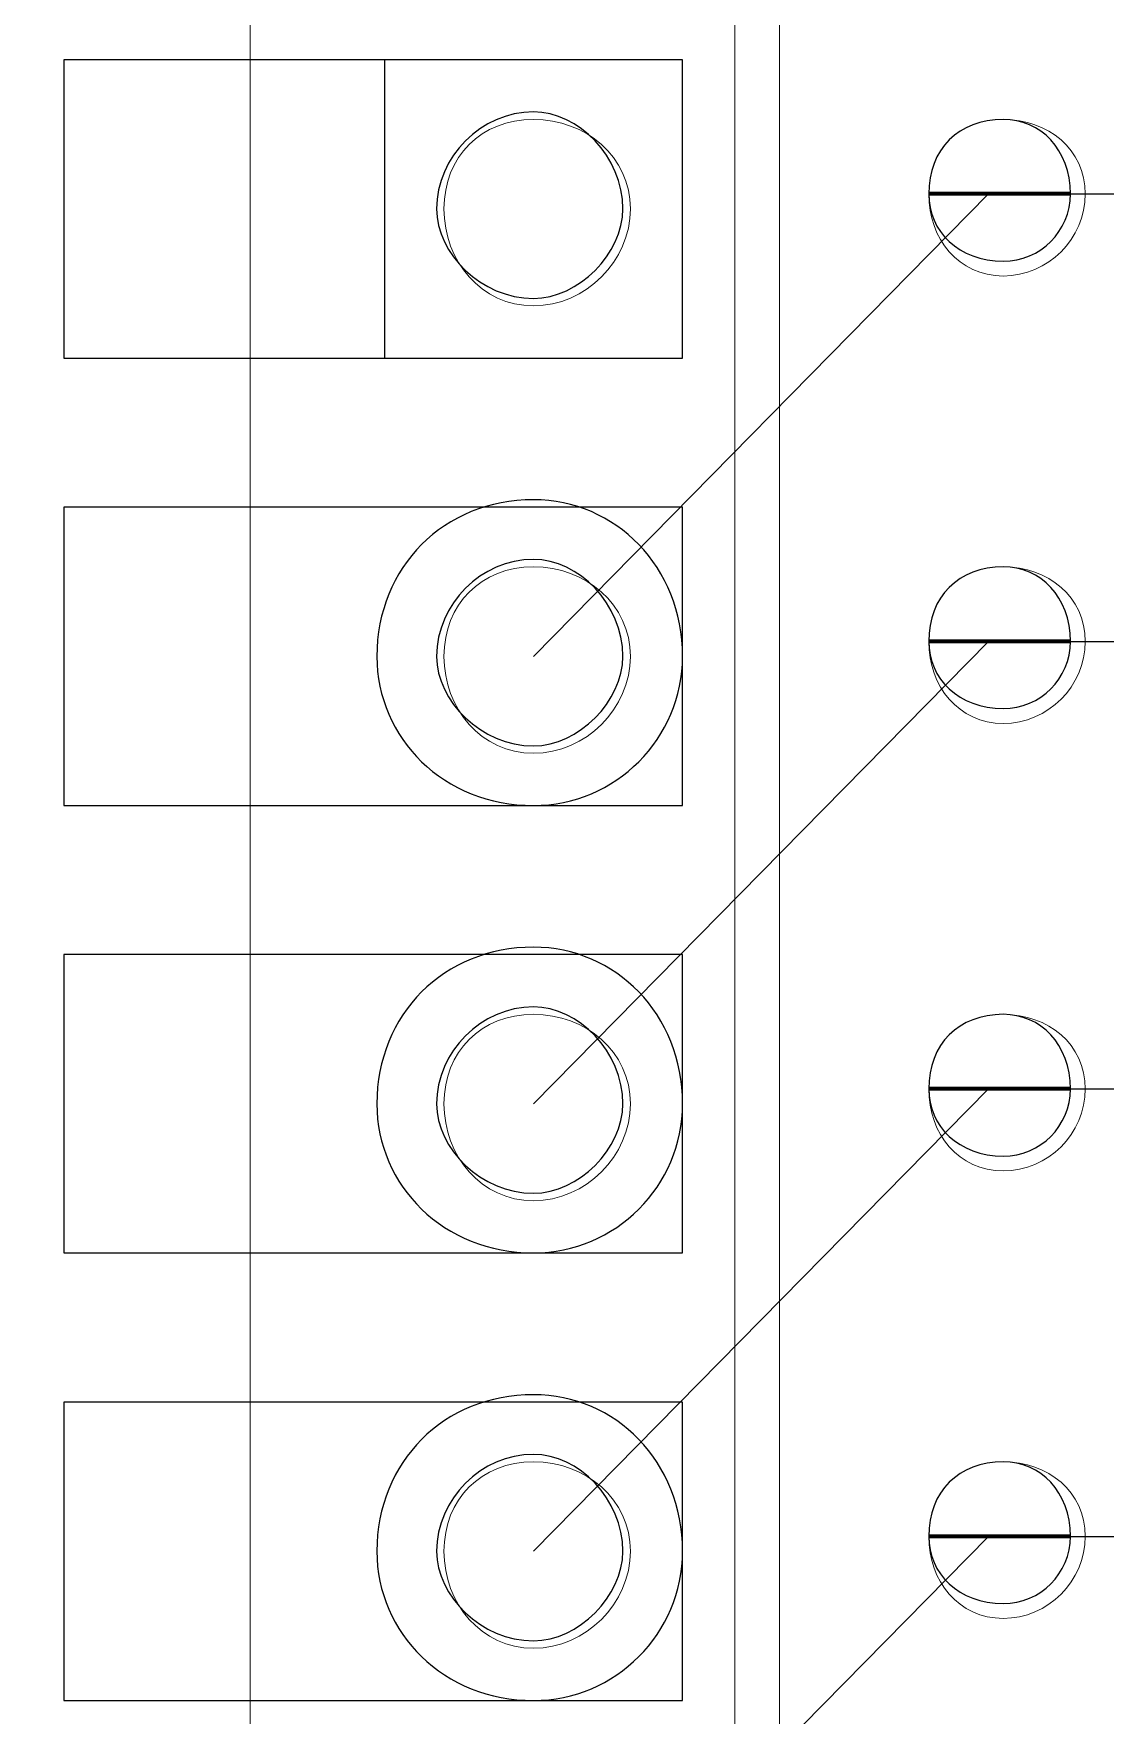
# Model space of a CAD drawing. Header units: centimetres. Extents: x -14.7 to 16.9, y -14.9 to 2.2.
# Drawn here: x -11.552 to -10.943, y -10.597 to -9.643 of the extents above; entities that cross this region are included whole.
import ezdxf

# ---------------------------------------------------------------- set-up
doc = ezdxf.new("R2010")
doc.units = ezdxf.units.CM
doc.header["$MEASUREMENT"] = 0
doc.layers.add('Layer 1', color=7, linetype='Continuous')

msp = doc.modelspace()

# ---------------------------------------------------------------- linework, layer by layer
at = {"layer": 'Layer 1', "lineweight": 53}
msp.add_open_spline([(-13.7, -13.2), (-13.7, -13.2), (-13.7, -6.8), (-13.7, -6.8), (-13.7, -6.8), (-13.7, -6.52386), (-13.47614, -6.3), (-13.2, -6.3), (-13.2, -6.3), (-13.2, -6.3), (-6.8, -6.3), (-6.8, -6.3), (-6.8, -6.3), (-6.52386, -6.3), (-6.3, -6.52386), (-6.3, -6.8), (-6.3, -6.8), (-6.3, -6.8), (-6.3, -13.2), (-6.3, -13.2), (-6.3, -13.2), (-6.3, -13.47614), (-6.52386, -13.7), (-6.8, -13.7), (-6.8, -13.7), (-6.8, -13.7), (-13.2, -13.7), (-13.2, -13.7), (-13.2, -13.7), (-13.47614, -13.7), (-13.7, -13.47614), (-13.7, -13.2)], degree=3, knots=[0, 0, 0, 0, 0.111111, 0.111111, 0.111111, 0.111111, 0.222222, 0.222222, 0.222222, 0.222222, 0.333333, 0.333333, 0.333333, 0.333333, 0.444444, 0.444444, 0.444444, 0.444444, 0.555556, 0.555556, 0.555556, 0.555556, 0.666667, 0.666667, 0.666667, 0.666667, 0.777778, 0.777778, 0.777778, 0.777778, 1, 1, 1, 1], dxfattribs=at)
at = {"layer": 'Layer 1', "color": 41, "lineweight": 13}
for points in [[(-11.15358, -7.59599), (-11.15358, -7.59599), (-11.15358, -12.38389), (-11.15358, -12.38389)], [(-11.42875, -9.84812), (-11.42875, -9.84812), (-11.42875, -9.88622), (-11.42875, -9.88622)], [(-11.42875, -10.10636), (-11.42875, -10.10636), (-11.42875, -10.14869), (-11.42875, -10.14869)], [(-11.42875, -10.35612), (-11.42875, -10.35612), (-11.42875, -10.39846), (-11.42875, -10.39846)]]:
    msp.add_open_spline(points, degree=3, dxfattribs=at)
at = {"layer": 'Layer 1', "color": 253, "lineweight": 9}
msp.add_open_spline([(-11.12818, -12.35849), (-11.12818, -12.35849), (-11.12818, -7.61716), (-11.12818, -7.61716)], degree=3, dxfattribs=at)
at = {"layer": 'Layer 1', "color": 253, "lineweight": 13}
msp.add_open_spline([(-11.42875, -12.92576), (-11.42875, -12.92576), (-11.42875, -7.82882), (-11.42875, -7.82882)], degree=3, dxfattribs=at)
at = {"layer": 'Layer 1', "color": 201}
for points in [[(-11.53458, -9.65762), (-11.53458, -9.65762), (-11.18322, -9.65762), (-11.18322, -9.65762), (-11.18322, -9.65762), (-11.18322, -9.65762), (-11.18322, -9.82696), (-11.18322, -9.82696), (-11.18322, -9.82696), (-11.18322, -9.82696), (-11.53458, -9.82696), (-11.53458, -9.82696), (-11.53458, -9.82696), (-11.53458, -9.82696), (-11.53458, -9.65762), (-11.53458, -9.65762)], [(-11.18322, -9.99629), (-11.18322, -10.04286), (-11.22132, -10.08096), (-11.26788, -10.08096), (-11.26788, -10.08096), (-11.31868, -10.08096), (-11.35678, -10.04286), (-11.35678, -9.99629), (-11.35678, -9.99629), (-11.35678, -9.94549), (-11.31868, -9.90739), (-11.26788, -9.90739), (-11.26788, -9.90739), (-11.22132, -9.90739), (-11.18322, -9.94549), (-11.18322, -9.99629)], [(-11.53458, -9.91162), (-11.53458, -9.91162), (-11.18322, -9.91162), (-11.18322, -9.91162), (-11.18322, -9.91162), (-11.18322, -9.91162), (-11.18322, -10.08096), (-11.18322, -10.08096), (-11.18322, -10.08096), (-11.18322, -10.08096), (-11.53458, -10.08096), (-11.53458, -10.08096), (-11.53458, -10.08096), (-11.53458, -10.08096), (-11.53458, -9.91162), (-11.53458, -9.91162)], [(-11.53458, -10.16562), (-11.53458, -10.16562), (-11.18322, -10.16562), (-11.18322, -10.16562), (-11.18322, -10.16562), (-11.18322, -10.16562), (-11.18322, -10.33496), (-11.18322, -10.33496), (-11.18322, -10.33496), (-11.18322, -10.33496), (-11.53458, -10.33496), (-11.53458, -10.33496), (-11.53458, -10.33496), (-11.53458, -10.33496), (-11.53458, -10.16562), (-11.53458, -10.16562)], [(-11.18322, -10.25029), (-11.18322, -10.29686), (-11.22132, -10.33496), (-11.26788, -10.33496), (-11.26788, -10.33496), (-11.31868, -10.33496), (-11.35678, -10.29686), (-11.35678, -10.25029), (-11.35678, -10.25029), (-11.35678, -10.19949), (-11.31868, -10.16139), (-11.26788, -10.16139), (-11.26788, -10.16139), (-11.22132, -10.16139), (-11.18322, -10.19949), (-11.18322, -10.25029)], [(-11.53458, -10.41962), (-11.53458, -10.41962), (-11.18322, -10.41962), (-11.18322, -10.41962), (-11.18322, -10.41962), (-11.18322, -10.41962), (-11.18322, -10.58896), (-11.18322, -10.58896), (-11.18322, -10.58896), (-11.18322, -10.58896), (-11.53458, -10.58896), (-11.53458, -10.58896), (-11.53458, -10.58896), (-11.53458, -10.58896), (-11.53458, -10.41962), (-11.53458, -10.41962)], [(-11.18322, -10.50429), (-11.18322, -10.55086), (-11.22132, -10.58896), (-11.26788, -10.58896), (-11.26788, -10.58896), (-11.31868, -10.58896), (-11.35678, -10.55086), (-11.35678, -10.50429), (-11.35678, -10.50429), (-11.35678, -10.45349), (-11.31868, -10.41539), (-11.26788, -10.41539), (-11.26788, -10.41539), (-11.22132, -10.41539), (-11.18322, -10.45349), (-11.18322, -10.50429)]]:
    msp.add_open_spline(points, degree=3, knots=[0, 0, 0, 0, 0.2, 0.2, 0.2, 0.2, 0.4, 0.4, 0.4, 0.4, 0.6, 0.6, 0.6, 0.6, 1, 1, 1, 1], dxfattribs=at)
at = {"layer": 'Layer 1', "color": 22}
for points in [[(-11.53458, -9.65762), (-11.53458, -9.65762), (-11.18322, -9.65762), (-11.18322, -9.65762), (-11.18322, -9.65762), (-11.18322, -9.65762), (-11.18322, -9.82696), (-11.18322, -9.82696), (-11.18322, -9.82696), (-11.18322, -9.82696), (-11.53458, -9.82696), (-11.53458, -9.82696), (-11.53458, -9.82696), (-11.53458, -9.82696), (-11.53458, -9.65762), (-11.53458, -9.65762)], [(-11.53458, -9.91162), (-11.53458, -9.91162), (-11.18322, -9.91162), (-11.18322, -9.91162), (-11.18322, -9.91162), (-11.18322, -9.91162), (-11.18322, -10.08096), (-11.18322, -10.08096), (-11.18322, -10.08096), (-11.18322, -10.08096), (-11.53458, -10.08096), (-11.53458, -10.08096), (-11.53458, -10.08096), (-11.53458, -10.08096), (-11.53458, -9.91162), (-11.53458, -9.91162)], [(-11.53458, -10.16562), (-11.53458, -10.16562), (-11.18322, -10.16562), (-11.18322, -10.16562), (-11.18322, -10.16562), (-11.18322, -10.16562), (-11.18322, -10.33496), (-11.18322, -10.33496), (-11.18322, -10.33496), (-11.18322, -10.33496), (-11.53458, -10.33496), (-11.53458, -10.33496), (-11.53458, -10.33496), (-11.53458, -10.33496), (-11.53458, -10.16562), (-11.53458, -10.16562)], [(-11.53458, -10.41962), (-11.53458, -10.41962), (-11.18322, -10.41962), (-11.18322, -10.41962), (-11.18322, -10.41962), (-11.18322, -10.41962), (-11.18322, -10.58896), (-11.18322, -10.58896), (-11.18322, -10.58896), (-11.18322, -10.58896), (-11.53458, -10.58896), (-11.53458, -10.58896), (-11.53458, -10.58896), (-11.53458, -10.58896), (-11.53458, -10.41962), (-11.53458, -10.41962)]]:
    msp.add_open_spline(points, degree=3, knots=[0, 0, 0, 0, 0.2, 0.2, 0.2, 0.2, 0.4, 0.4, 0.4, 0.4, 0.6, 0.6, 0.6, 0.6, 1, 1, 1, 1], dxfattribs=at)
at = {"layer": 'Layer 1', "color": 4}
for points in [[(-11.35255, -9.65762), (-11.35255, -9.65762), (-11.18322, -9.65762), (-11.18322, -9.65762), (-11.18322, -9.65762), (-11.18322, -9.65762), (-11.18322, -9.82696), (-11.18322, -9.82696), (-11.18322, -9.82696), (-11.18322, -9.82696), (-11.35255, -9.82696), (-11.35255, -9.82696), (-11.35255, -9.82696), (-11.35255, -9.82696), (-11.35255, -9.65762), (-11.35255, -9.65762)], [(-11.18322, -9.99629), (-11.18322, -10.04286), (-11.22132, -10.08096), (-11.26788, -10.08096), (-11.26788, -10.08096), (-11.31868, -10.08096), (-11.35678, -10.04286), (-11.35678, -9.99629), (-11.35678, -9.99629), (-11.35678, -9.94549), (-11.31868, -9.90739), (-11.26788, -9.90739), (-11.26788, -9.90739), (-11.22132, -9.90739), (-11.18322, -9.94549), (-11.18322, -9.99629)], [(-11.18322, -10.25029), (-11.18322, -10.29686), (-11.22132, -10.33496), (-11.26788, -10.33496), (-11.26788, -10.33496), (-11.31868, -10.33496), (-11.35678, -10.29686), (-11.35678, -10.25029), (-11.35678, -10.25029), (-11.35678, -10.19949), (-11.31868, -10.16139), (-11.26788, -10.16139), (-11.26788, -10.16139), (-11.22132, -10.16139), (-11.18322, -10.19949), (-11.18322, -10.25029)], [(-11.18322, -10.50429), (-11.18322, -10.55086), (-11.22132, -10.58896), (-11.26788, -10.58896), (-11.26788, -10.58896), (-11.31868, -10.58896), (-11.35678, -10.55086), (-11.35678, -10.50429), (-11.35678, -10.50429), (-11.35678, -10.45349), (-11.31868, -10.41539), (-11.26788, -10.41539), (-11.26788, -10.41539), (-11.22132, -10.41539), (-11.18322, -10.45349), (-11.18322, -10.50429)]]:
    msp.add_open_spline(points, degree=3, knots=[0, 0, 0, 0, 0.2, 0.2, 0.2, 0.2, 0.4, 0.4, 0.4, 0.4, 0.6, 0.6, 0.6, 0.6, 1, 1, 1, 1], dxfattribs=at)
at = {"layer": 'Layer 1', "color": 40}
for points in [[(-11.35255, -9.65762), (-11.35255, -9.65762), (-11.18322, -9.65762), (-11.18322, -9.65762), (-11.18322, -9.65762), (-11.18322, -9.65762), (-11.18322, -9.82696), (-11.18322, -9.82696), (-11.18322, -9.82696), (-11.18322, -9.82696), (-11.35255, -9.82696), (-11.35255, -9.82696), (-11.35255, -9.82696), (-11.35255, -9.82696), (-11.35255, -9.65762), (-11.35255, -9.65762)], [(-11.18322, -9.99629), (-11.18322, -10.04286), (-11.22132, -10.08096), (-11.26788, -10.08096), (-11.26788, -10.08096), (-11.31868, -10.08096), (-11.35678, -10.04286), (-11.35678, -9.99629), (-11.35678, -9.99629), (-11.35678, -9.94549), (-11.31868, -9.90739), (-11.26788, -9.90739), (-11.26788, -9.90739), (-11.22132, -9.90739), (-11.18322, -9.94549), (-11.18322, -9.99629)], [(-11.18322, -10.25029), (-11.18322, -10.29686), (-11.22132, -10.33496), (-11.26788, -10.33496), (-11.26788, -10.33496), (-11.31868, -10.33496), (-11.35678, -10.29686), (-11.35678, -10.25029), (-11.35678, -10.25029), (-11.35678, -10.19949), (-11.31868, -10.16139), (-11.26788, -10.16139), (-11.26788, -10.16139), (-11.22132, -10.16139), (-11.18322, -10.19949), (-11.18322, -10.25029)], [(-11.18322, -10.50429), (-11.18322, -10.55086), (-11.22132, -10.58896), (-11.26788, -10.58896), (-11.26788, -10.58896), (-11.31868, -10.58896), (-11.35678, -10.55086), (-11.35678, -10.50429), (-11.35678, -10.50429), (-11.35678, -10.45349), (-11.31868, -10.41539), (-11.26788, -10.41539), (-11.26788, -10.41539), (-11.22132, -10.41539), (-11.18322, -10.45349), (-11.18322, -10.50429)]]:
    msp.add_open_spline(points, degree=3, knots=[0, 0, 0, 0, 0.2, 0.2, 0.2, 0.2, 0.4, 0.4, 0.4, 0.4, 0.6, 0.6, 0.6, 0.6, 1, 1, 1, 1], dxfattribs=at)
at = {"layer": 'Layer 1'}
for points in [[(-11.21708, -9.74229), (-11.21708, -9.76769), (-11.24248, -9.79309), (-11.26788, -9.79309), (-11.26788, -9.79309), (-11.29751, -9.79309), (-11.32291, -9.76769), (-11.32291, -9.74229), (-11.32291, -9.74229), (-11.32291, -9.71266), (-11.29751, -9.68726), (-11.26788, -9.68726), (-11.26788, -9.68726), (-11.24248, -9.68726), (-11.21708, -9.71266), (-11.21708, -9.74229)], [(-10.96308, -9.73382), (-10.96308, -9.75499), (-10.98001, -9.77192), (-11.00118, -9.77192), (-11.00118, -9.77192), (-11.02658, -9.77192), (-11.04351, -9.75499), (-11.04351, -9.73382), (-11.04351, -9.73382), (-11.04351, -9.70842), (-11.02658, -9.69149), (-11.00118, -9.69149), (-11.00118, -9.69149), (-10.98001, -9.69149), (-10.96308, -9.70842), (-10.96308, -9.73382)], [(-11.21708, -9.99629), (-11.21708, -10.02169), (-11.24248, -10.04709), (-11.26788, -10.04709), (-11.26788, -10.04709), (-11.29751, -10.04709), (-11.32291, -10.02169), (-11.32291, -9.99629), (-11.32291, -9.99629), (-11.32291, -9.96666), (-11.29751, -9.94126), (-11.26788, -9.94126), (-11.26788, -9.94126), (-11.24248, -9.94126), (-11.21708, -9.96666), (-11.21708, -9.99629)], [(-10.96308, -9.98782), (-10.96308, -10.00899), (-10.98001, -10.02592), (-11.00118, -10.02592), (-11.00118, -10.02592), (-11.02658, -10.02592), (-11.04351, -10.00899), (-11.04351, -9.98782), (-11.04351, -9.98782), (-11.04351, -9.96242), (-11.02658, -9.94549), (-11.00118, -9.94549), (-11.00118, -9.94549), (-10.98001, -9.94549), (-10.96308, -9.96242), (-10.96308, -9.98782)], [(-11.21708, -10.25029), (-11.21708, -10.27569), (-11.24248, -10.30109), (-11.26788, -10.30109), (-11.26788, -10.30109), (-11.29751, -10.30109), (-11.32291, -10.27569), (-11.32291, -10.25029), (-11.32291, -10.25029), (-11.32291, -10.22066), (-11.29751, -10.19526), (-11.26788, -10.19526), (-11.26788, -10.19526), (-11.24248, -10.19526), (-11.21708, -10.22066), (-11.21708, -10.25029)], [(-10.96308, -10.24182), (-10.96308, -10.26299), (-10.98001, -10.27992), (-11.00118, -10.27992), (-11.00118, -10.27992), (-11.02658, -10.27992), (-11.04351, -10.26299), (-11.04351, -10.24182), (-11.04351, -10.24182), (-11.04351, -10.21642), (-11.02658, -10.19949), (-11.00118, -10.19949), (-11.00118, -10.19949), (-10.98001, -10.19949), (-10.96308, -10.21642), (-10.96308, -10.24182)], [(-11.21708, -10.50429), (-11.21708, -10.52969), (-11.24248, -10.55509), (-11.26788, -10.55509), (-11.26788, -10.55509), (-11.29751, -10.55509), (-11.32291, -10.52969), (-11.32291, -10.50429), (-11.32291, -10.50429), (-11.32291, -10.47466), (-11.29751, -10.44926), (-11.26788, -10.44926), (-11.26788, -10.44926), (-11.24248, -10.44926), (-11.21708, -10.47466), (-11.21708, -10.50429)], [(-10.96308, -10.49582), (-10.96308, -10.51699), (-10.98001, -10.53392), (-11.00118, -10.53392), (-11.00118, -10.53392), (-11.02658, -10.53392), (-11.04351, -10.51699), (-11.04351, -10.49582), (-11.04351, -10.49582), (-11.04351, -10.47042), (-11.02658, -10.45349), (-11.00118, -10.45349), (-11.00118, -10.45349), (-10.98001, -10.45349), (-10.96308, -10.47042), (-10.96308, -10.49582)]]:
    msp.add_open_spline(points, degree=3, knots=[0, 0, 0, 0, 0.2, 0.2, 0.2, 0.2, 0.4, 0.4, 0.4, 0.4, 0.6, 0.6, 0.6, 0.6, 1, 1, 1, 1], dxfattribs=at)
at = {"layer": 'Layer 1', "color": 40, "lineweight": 5}
for points in [[(-11.21285, -9.74229), (-11.21285, -9.77192), (-11.23825, -9.79732), (-11.26788, -9.79732), (-11.26788, -9.79732), (-11.29751, -9.79732), (-11.31868, -9.77192), (-11.31868, -9.74229), (-11.31868, -9.74229), (-11.31868, -9.71266), (-11.29751, -9.69149), (-11.26788, -9.69149), (-11.26788, -9.69149), (-11.23825, -9.69149), (-11.21285, -9.71266), (-11.21285, -9.74229)], [(-10.95461, -9.73382), (-10.95461, -9.75922), (-10.97578, -9.78039), (-11.00118, -9.78039), (-11.00118, -9.78039), (-11.02658, -9.78039), (-11.04351, -9.75922), (-11.04351, -9.73382), (-11.04351, -9.73382), (-11.04351, -9.70842), (-11.02658, -9.69149), (-11.00118, -9.69149), (-11.00118, -9.69149), (-10.97578, -9.69149), (-10.95461, -9.70842), (-10.95461, -9.73382)], [(-11.21285, -9.99629), (-11.21285, -10.02592), (-11.23825, -10.05132), (-11.26788, -10.05132), (-11.26788, -10.05132), (-11.29751, -10.05132), (-11.31868, -10.02592), (-11.31868, -9.99629), (-11.31868, -9.99629), (-11.31868, -9.96666), (-11.29751, -9.94549), (-11.26788, -9.94549), (-11.26788, -9.94549), (-11.23825, -9.94549), (-11.21285, -9.96666), (-11.21285, -9.99629)], [(-10.95461, -9.98782), (-10.95461, -10.01322), (-10.97578, -10.03439), (-11.00118, -10.03439), (-11.00118, -10.03439), (-11.02658, -10.03439), (-11.04351, -10.01322), (-11.04351, -9.98782), (-11.04351, -9.98782), (-11.04351, -9.96242), (-11.02658, -9.94549), (-11.00118, -9.94549), (-11.00118, -9.94549), (-10.97578, -9.94549), (-10.95461, -9.96242), (-10.95461, -9.98782)], [(-11.21285, -10.25029), (-11.21285, -10.27992), (-11.23825, -10.30532), (-11.26788, -10.30532), (-11.26788, -10.30532), (-11.29751, -10.30532), (-11.31868, -10.27992), (-11.31868, -10.25029), (-11.31868, -10.25029), (-11.31868, -10.22066), (-11.29751, -10.19949), (-11.26788, -10.19949), (-11.26788, -10.19949), (-11.23825, -10.19949), (-11.21285, -10.22066), (-11.21285, -10.25029)], [(-10.95461, -10.24182), (-10.95461, -10.26722), (-10.97578, -10.28839), (-11.00118, -10.28839), (-11.00118, -10.28839), (-11.02658, -10.28839), (-11.04351, -10.26722), (-11.04351, -10.24182), (-11.04351, -10.24182), (-11.04351, -10.21642), (-11.02658, -10.19949), (-11.00118, -10.19949), (-11.00118, -10.19949), (-10.97578, -10.19949), (-10.95461, -10.21642), (-10.95461, -10.24182)], [(-11.21285, -10.50429), (-11.21285, -10.53392), (-11.23825, -10.55932), (-11.26788, -10.55932), (-11.26788, -10.55932), (-11.29751, -10.55932), (-11.31868, -10.53392), (-11.31868, -10.50429), (-11.31868, -10.50429), (-11.31868, -10.47466), (-11.29751, -10.45349), (-11.26788, -10.45349), (-11.26788, -10.45349), (-11.23825, -10.45349), (-11.21285, -10.47466), (-11.21285, -10.50429)], [(-10.95461, -10.49582), (-10.95461, -10.52122), (-10.97578, -10.54239), (-11.00118, -10.54239), (-11.00118, -10.54239), (-11.02658, -10.54239), (-11.04351, -10.52122), (-11.04351, -10.49582), (-11.04351, -10.49582), (-11.04351, -10.47042), (-11.02658, -10.45349), (-11.00118, -10.45349), (-11.00118, -10.45349), (-10.97578, -10.45349), (-10.95461, -10.47042), (-10.95461, -10.49582)]]:
    msp.add_open_spline(points, degree=3, knots=[0, 0, 0, 0, 0.2, 0.2, 0.2, 0.2, 0.4, 0.4, 0.4, 0.4, 0.6, 0.6, 0.6, 0.6, 1, 1, 1, 1], dxfattribs=at)
at = {"layer": 'Layer 1', "color": 22, "lineweight": 25}
for points in [[(-11.26788, -9.99629), (-11.26788, -9.99629), (-11.00965, -9.73382), (-11.00965, -9.73382)], [(-11.00965, -9.73382), (-11.00965, -9.73382), (-10.75988, -9.73382), (-10.75988, -9.73382)], [(-11.26788, -10.25029), (-11.26788, -10.25029), (-11.00965, -9.98782), (-11.00965, -9.98782)], [(-11.00965, -9.98782), (-11.00965, -9.98782), (-10.75988, -9.98782), (-10.75988, -9.98782)], [(-11.26788, -10.50429), (-11.26788, -10.50429), (-11.00965, -10.24182), (-11.00965, -10.24182)], [(-11.00965, -10.24182), (-11.00965, -10.24182), (-10.75988, -10.24182), (-10.75988, -10.24182)], [(-11.26788, -10.75829), (-11.26788, -10.75829), (-11.00965, -10.49582), (-11.00965, -10.49582)], [(-11.00965, -10.49582), (-11.00965, -10.49582), (-10.75988, -10.49582), (-10.75988, -10.49582)]]:
    msp.add_open_spline(points, degree=3, dxfattribs=at)
at = {"layer": 'Layer 1', "color": 4, "lineweight": 120}
for points in [[(-10.96308, -9.73382), (-10.96308, -9.73382), (-11.04351, -9.73382), (-11.04351, -9.73382)], [(-10.96308, -9.98782), (-10.96308, -9.98782), (-11.04351, -9.98782), (-11.04351, -9.98782)], [(-10.96308, -10.24182), (-10.96308, -10.24182), (-11.04351, -10.24182), (-11.04351, -10.24182)], [(-10.96308, -10.49582), (-10.96308, -10.49582), (-11.04351, -10.49582), (-11.04351, -10.49582)]]:
    msp.add_open_spline(points, degree=3, dxfattribs=at)
at = {"layer": 'Layer 1', "color": 201, "lineweight": 120}
for points in [[(-10.96308, -9.73382), (-10.96308, -9.73382), (-11.04351, -9.73382), (-11.04351, -9.73382)], [(-10.96308, -9.98782), (-10.96308, -9.98782), (-11.04351, -9.98782), (-11.04351, -9.98782)], [(-10.96308, -10.24182), (-10.96308, -10.24182), (-11.04351, -10.24182), (-11.04351, -10.24182)], [(-10.96308, -10.49582), (-10.96308, -10.49582), (-11.04351, -10.49582), (-11.04351, -10.49582)]]:
    msp.add_open_spline(points, degree=3, dxfattribs=at)
at = {"layer": 'Layer 1', "color": 40, "lineweight": 120}
for points in [[(-10.96308, -9.73382), (-10.96308, -9.73382), (-11.04351, -9.73382), (-11.04351, -9.73382)], [(-10.96308, -9.98782), (-10.96308, -9.98782), (-11.04351, -9.98782), (-11.04351, -9.98782)], [(-10.96308, -10.24182), (-10.96308, -10.24182), (-11.04351, -10.24182), (-11.04351, -10.24182)], [(-10.96308, -10.49582), (-10.96308, -10.49582), (-11.04351, -10.49582), (-11.04351, -10.49582)]]:
    msp.add_open_spline(points, degree=3, dxfattribs=at)

doc.saveas('drawing.dxf')
